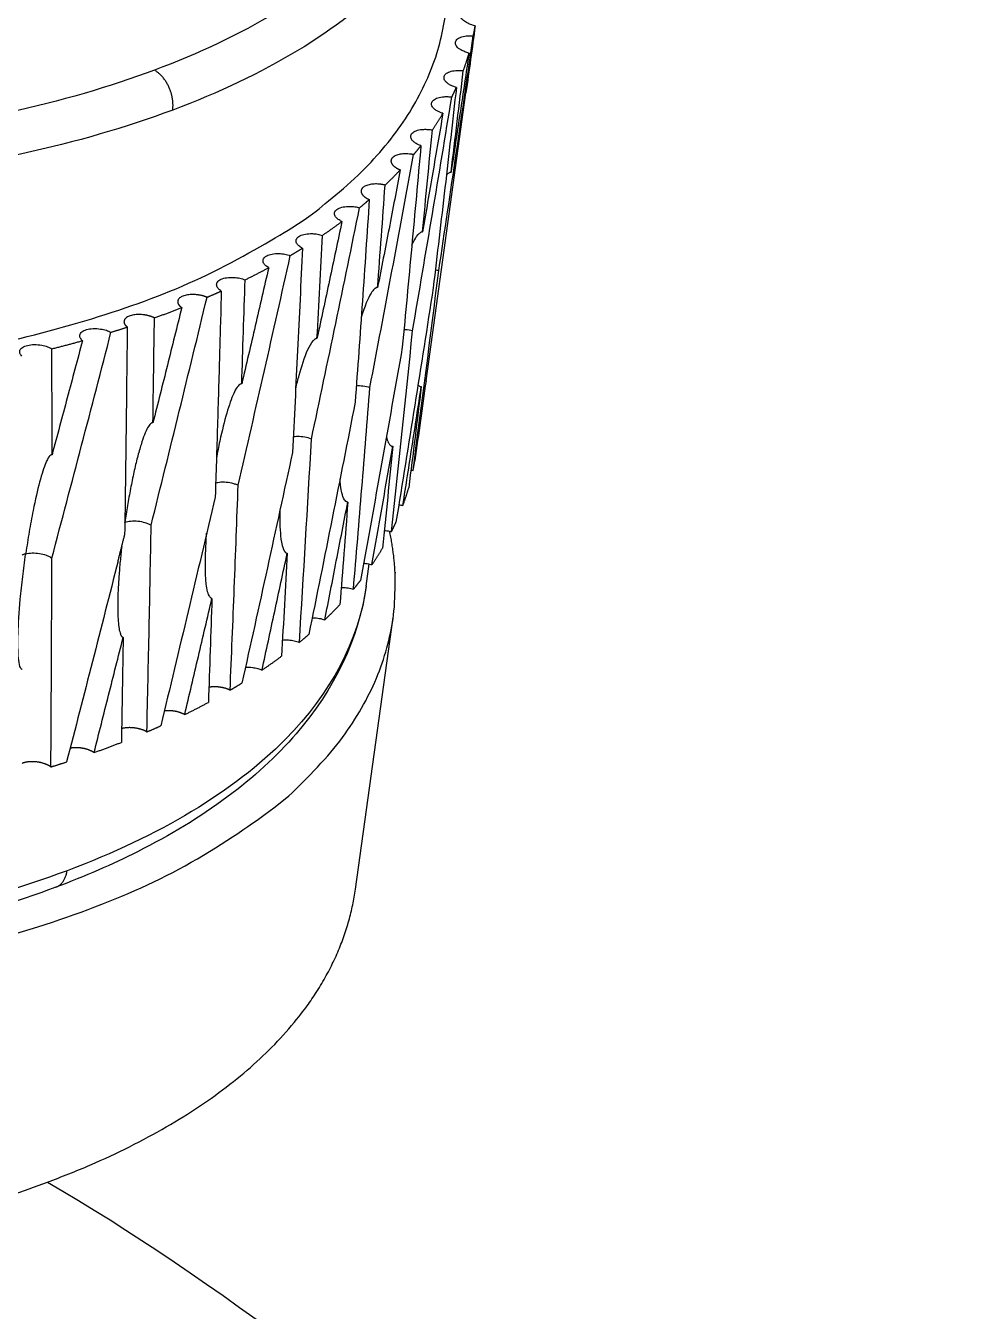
# Model space of a CAD drawing. Header units: millimetres. Extents: x 577 to 7172, y 252 to 2707.
# Drawn here: x 6779.79 to 6794.95, y 2382.37 to 2403.08 of the extents above; entities that cross this region are included whole.
import ezdxf

# ---------------------------------------------------------------- set-up
doc = ezdxf.new("R2010")
doc.units = ezdxf.units.MM
doc.header["$MEASUREMENT"] = 0
doc.layers.add('외형선(ISO)', color=7, linetype='Continuous', lineweight=30)
doc.layers.add('좁은 외형선(ISO)', color=7, linetype='Continuous', lineweight=25)

msp = doc.modelspace()

# ---------------------------------------------------------------- linework, layer by layer
at = {"layer": '외형선(ISO)'}
for p, q in [((6784.074, 2402.621), (6784.074, 2402.622)), ((6786.235, 2397.359), (6786.879, 2401.995)), ((6785.271, 2394.05), (6785.32, 2394.407)), ((6785.098, 2389.167), (6785.705, 2393.544))]:
    msp.add_line(p, q, dxfattribs=at)
for centre, radius, start, end in [((6769.162, 2401.64), 14, 2.0409, 2.0411), ((6794.587, 2393.158), 13.341, 171.7265, 171.7616)]:
    msp.add_arc(centre, radius, start, end, dxfattribs=at)
for points, knots in [([(6782.669, 2415.308), (6789.413, 2413.862), (6796, 2411.975), (6808.987, 2407.202), (6815.392, 2404.146), (6826.202, 2397.46), (6830.74, 2393.747), (6837.404, 2386.087), (6839.607, 2382.039), (6840.932, 2375.963), (6841.024, 2373.856), (6840.739, 2371.808)], [7.523, 7.523, 7.523, 7.523, 9.605668, 9.605668, 11.992368, 11.992368, 14.384973, 14.384973, 16.787468, 16.787468, 18.064676, 18.064676, 18.064676, 18.064676]), ([(6787.028, 2403.077), (6786.992, 2403.085), (6786.958, 2403.095), (6786.899, 2403.12), (6786.874, 2403.134), (6786.83, 2403.166), (6786.813, 2403.185), (6786.792, 2403.224), (6786.788, 2403.243), (6786.798, 2403.278), (6786.808, 2403.293), (6786.838, 2403.319), (6786.856, 2403.329), (6786.879, 2403.338)], [-0.06569276, -0.06569276, -0.06569276, -0.06569276, -0.05460502, -0.05460502, -0.04434712, -0.04434712, -0.03266544, -0.03266544, -0.02028436, -0.02028436, -0.00972039, -0.00972039, -0.000001, -0.000001, -0.000001, -0.000001]), ([(6786.441, 2399.132), (6786.536, 2399.763), (6786.63, 2400.393), (6786.815, 2401.654), (6786.907, 2402.284), (6786.997, 2402.914)], [0.0000009, 0.0000009, 0.0000009, 0.0000009, 0.2024334, 0.2024334, 0.4049747, 0.4049747, 0.4049747, 0.4049747]), ([(6786.798, 2402.687), (6786.784, 2402.695), (6786.772, 2402.704), (6786.749, 2402.722), (6786.739, 2402.732), (6786.716, 2402.761), (6786.708, 2402.78), (6786.708, 2402.819), (6786.716, 2402.837), (6786.746, 2402.869), (6786.767, 2402.882), (6786.819, 2402.902), (6786.849, 2402.909), (6786.9, 2402.915), (6786.919, 2402.917), (6786.957, 2402.917), (6786.977, 2402.916), (6786.997, 2402.914)], [-0.07133172, -0.07133172, -0.07133172, -0.07133172, -0.06544954, -0.06544954, -0.05917248, -0.05917248, -0.0471467, -0.0471467, -0.03471867, -0.03471867, -0.023167, -0.023167, -0.01199092, -0.01199092, -0.0060513, -0.0060513, -0.000001, -0.000001, -0.000001, -0.000001]), ([(6786.929, 2402.638), (6786.881, 2402.318), (6786.833, 2401.999), (6786.736, 2401.36), (6786.687, 2401.041), (6786.639, 2400.721)], [0.000001, 0.000001, 0.000001, 0.000001, 0.1025076, 0.1025076, 0.2050094, 0.2050094, 0.2050094, 0.2050094]), ([(6786.929, 2402.638), (6786.904, 2402.643), (6786.881, 2402.651), (6786.837, 2402.667), (6786.816, 2402.677), (6786.798, 2402.687)], [-0.015345, -0.015345, -0.015345, -0.015345, -0.00768604, -0.00768604, -0.000001, -0.000001, -0.000001, -0.000001]), ([(6786.615, 2402.128), (6786.6, 2402.137), (6786.587, 2402.146), (6786.562, 2402.166), (6786.552, 2402.177), (6786.53, 2402.208), (6786.524, 2402.227), (6786.526, 2402.266), (6786.535, 2402.284), (6786.568, 2402.315), (6786.59, 2402.327), (6786.645, 2402.347), (6786.678, 2402.353), (6786.733, 2402.358), (6786.753, 2402.358), (6786.794, 2402.357), (6786.814, 2402.356), (6786.835, 2402.353)], [-0.0735638, -0.0735638, -0.0735638, -0.0735638, -0.06713594, -0.06713594, -0.06024531, -0.06024531, -0.04813713, -0.04813713, -0.03572403, -0.03572403, -0.02425151, -0.02425151, -0.01250737, -0.01250737, -0.00629602, -0.00629602, -0.000001, -0.000001, -0.000001, -0.000001]), ([(6786.639, 2400.721), (6786.672, 2400.993), (6786.705, 2401.265), (6786.77, 2401.809), (6786.803, 2402.081), (6786.835, 2402.353)], [0.0000014, 0.0000014, 0.0000014, 0.0000014, 0.1025221, 0.1025221, 0.2050476, 0.2050476, 0.2050476, 0.2050476]), ([(6786.724, 2402.084), (6786.704, 2402.09), (6786.685, 2402.096), (6786.648, 2402.111), (6786.631, 2402.119), (6786.615, 2402.128)], [-0.01311233, -0.01311233, -0.01311233, -0.01311233, -0.00657181, -0.00657181, -0.00000616, -0.00000616, -0.00000616, -0.00000616]), ([(6786.019, 2398.161), (6786.126, 2398.789), (6786.232, 2399.417), (6786.443, 2400.673), (6786.547, 2401.301), (6786.65, 2401.929)], [0.000001, 0.000001, 0.000001, 0.000001, 0.2024334, 0.2024334, 0.4049748, 0.4049748, 0.4049748, 0.4049748]), ([(6786.412, 2401.707), (6786.396, 2401.716), (6786.382, 2401.726), (6786.357, 2401.747), (6786.346, 2401.759), (6786.326, 2401.79), (6786.321, 2401.81), (6786.326, 2401.848), (6786.337, 2401.866), (6786.372, 2401.895), (6786.396, 2401.908), (6786.454, 2401.926), (6786.488, 2401.932), (6786.546, 2401.936), (6786.566, 2401.936), (6786.608, 2401.934), (6786.629, 2401.932), (6786.65, 2401.929)], [-0.07509367, -0.07509367, -0.07509367, -0.07509367, -0.06825616, -0.06825616, -0.06091119, -0.06091119, -0.04882612, -0.04882612, -0.03640486, -0.03640486, -0.0248494, -0.0248494, -0.01276316, -0.01276316, -0.00640653, -0.00640653, -0.000001, -0.000001, -0.000001, -0.000001]), ([(6786.724, 2402.084), (6786.664, 2401.545), (6786.602, 2401.007), (6786.478, 2399.931), (6786.415, 2399.393), (6786.351, 2398.856)], [0.000001, 0.000001, 0.000001, 0.000001, 0.2022292, 0.2022292, 0.4043454, 0.4043454, 0.4043454, 0.4043454]), ([(6786.507, 2401.667), (6786.49, 2401.672), (6786.473, 2401.678), (6786.441, 2401.691), (6786.426, 2401.699), (6786.412, 2401.707)], [-0.01158387, -0.01158387, -0.01158387, -0.01158387, -0.00579223, -0.00579223, -0.000001, -0.000001, -0.000001, -0.000001]), ([(6786.507, 2401.667), (6786.453, 2401.348), (6786.398, 2401.03), (6786.289, 2400.394), (6786.234, 2400.076), (6786.179, 2399.758)], [0.000001, 0.000001, 0.000001, 0.000001, 0.1025087, 0.1025087, 0.2050094, 0.2050094, 0.2050094, 0.2050094]), ([(6786.078, 2401.18), (6786.061, 2401.19), (6786.045, 2401.2), (6786.019, 2401.224), (6786.008, 2401.236), (6785.989, 2401.269), (6785.986, 2401.288), (6785.994, 2401.326), (6786.006, 2401.344), (6786.044, 2401.373), (6786.068, 2401.384), (6786.128, 2401.402), (6786.163, 2401.407), (6786.223, 2401.409), (6786.245, 2401.409), (6786.291, 2401.406), (6786.314, 2401.403), (6786.337, 2401.398)], [-0.07734373, -0.07734373, -0.07734373, -0.07734373, -0.06996667, -0.06996667, -0.06201089, -0.06201089, -0.0498324, -0.0498324, -0.03741492, -0.03741492, -0.02586159, -0.02586159, -0.01389093, -0.01389093, -0.00695591, -0.00695591, -0.000001, -0.000001, -0.000001, -0.000001]), ([(6786.179, 2399.758), (6786.206, 2400.032), (6786.232, 2400.305), (6786.285, 2400.852), (6786.311, 2401.125), (6786.337, 2401.398)], [0.0000044, 0.0000044, 0.0000044, 0.0000044, 0.102524, 0.102524, 0.2050506, 0.2050506, 0.2050506, 0.2050506]), ([(6786.153, 2401.146), (6786.104, 2400.604), (6786.055, 2400.063), (6785.955, 2398.981), (6785.905, 2398.441), (6785.853, 2397.901)], [0.000001, 0.000001, 0.000001, 0.000001, 0.2022328, 0.2022328, 0.4043458, 0.4043458, 0.4043458, 0.4043458]), ([(6786.153, 2401.146), (6786.139, 2401.151), (6786.126, 2401.156), (6786.101, 2401.167), (6786.089, 2401.173), (6786.078, 2401.18)], [-0.00933649, -0.00933649, -0.00933649, -0.00933649, -0.004671208, -0.004671208, -0.00000612, -0.00000612, -0.00000612, -0.00000612]), ([(6785.332, 2397.252), (6785.451, 2397.877), (6785.57, 2398.502), (6785.804, 2399.751), (6785.921, 2400.377), (6786.036, 2401.001)], [0, 0, 0, 0, 0.20245, 0.20245, 0.4049553, 0.4049553, 0.4049553, 0.4049553]), ([(6785.821, 2400.757), (6785.761, 2400.441), (6785.7, 2400.124), (6785.578, 2399.492), (6785.517, 2399.175), (6785.455, 2398.859)], [0.000001, 0.000001, 0.000001, 0.000001, 0.1024871, 0.1024871, 0.2049976, 0.2049976, 0.2049976, 0.2049976]), ([(6786.563, 2400.67), (6786.566, 2400.674), (6786.57, 2400.678), (6786.583, 2400.692), (6786.594, 2400.702), (6786.611, 2400.713), (6786.617, 2400.716), (6786.628, 2400.719), (6786.633, 2400.721), (6786.639, 2400.721)], [-0.009970416, -0.009970416, -0.009970416, -0.009970416, -0.008339756, -0.008339756, -0.003650707, -0.003650707, -0.001709172, -0.001709172, -0.000000877, -0.000000877, -0.000000877, -0.000000877]), ([(6785.455, 2398.859), (6785.476, 2399.134), (6785.496, 2399.409), (6785.537, 2399.959), (6785.557, 2400.234), (6785.576, 2400.509)], [0, 0, 0, 0, 0.1025304, 0.1025304, 0.2050363, 0.2050363, 0.2050363, 0.2050363]), ([(6785.322, 2400.278), (6785.285, 2399.733), (6785.248, 2399.187), (6785.172, 2398.099), (6785.133, 2397.555), (6785.094, 2397.011)], [0.000001, 0.000001, 0.000001, 0.000001, 0.2022598, 0.2022598, 0.4043672, 0.4043672, 0.4043672, 0.4043672]), ([(6784.39, 2396.419), (6784.521, 2397.04), (6784.651, 2397.661), (6784.91, 2398.903), (6785.038, 2399.524), (6785.165, 2400.145)], [0.000001, 0.000001, 0.000001, 0.000001, 0.2024334, 0.2024334, 0.4049747, 0.4049747, 0.4049747, 0.4049747]), ([(6784.85, 2399.94), (6784.829, 2399.952), (6784.811, 2399.965), (6784.783, 2399.993), (6784.772, 2400.008), (6784.759, 2400.043), (6784.76, 2400.062), (6784.777, 2400.098), (6784.793, 2400.115), (6784.839, 2400.141), (6784.868, 2400.151), (6784.934, 2400.165), (6784.972, 2400.168), (6785.037, 2400.167), (6785.063, 2400.165), (6785.115, 2400.157), (6785.141, 2400.152), (6785.165, 2400.145)], [-0.08255831, -0.08255831, -0.08255831, -0.08255831, -0.0738265, -0.0738265, -0.06436076, -0.06436076, -0.05216484, -0.05216484, -0.03977512, -0.03977512, -0.02784621, -0.02784621, -0.01568932, -0.01568932, -0.00777908, -0.00777908, -0.000001, -0.000001, -0.000001, -0.000001]), ([(6784.881, 2399.924), (6784.814, 2399.609), (6784.747, 2399.295), (6784.614, 2398.666), (6784.547, 2398.352), (6784.479, 2398.038)], [0.000001, 0.000001, 0.000001, 0.000001, 0.1025075, 0.1025075, 0.2050096, 0.2050096, 0.2050096, 0.2050096]), ([(6784.231, 2399.5), (6784.209, 2399.513), (6784.191, 2399.527), (6784.161, 2399.557), (6784.151, 2399.573), (6784.14, 2399.609), (6784.142, 2399.628), (6784.162, 2399.664), (6784.18, 2399.68), (6784.228, 2399.706), (6784.258, 2399.715), (6784.327, 2399.727), (6784.365, 2399.73), (6784.432, 2399.727), (6784.46, 2399.724), (6784.514, 2399.715), (6784.541, 2399.708), (6784.566, 2399.7)], [-0.08485257, -0.08485257, -0.08485257, -0.08485257, -0.07559207, -0.07559207, -0.06552918, -0.06552918, -0.05322095, -0.05322095, -0.0408143, -0.0408143, -0.02871799, -0.02871799, -0.01666097, -0.01666097, -0.00822598, -0.00822598, -0.000001, -0.000001, -0.000001, -0.000001]), ([(6784.479, 2398.038), (6784.494, 2398.315), (6784.509, 2398.592), (6784.538, 2399.146), (6784.552, 2399.423), (6784.566, 2399.7)], [0.000001, 0.000001, 0.000001, 0.000001, 0.102522, 0.102522, 0.2050474, 0.2050474, 0.2050474, 0.2050474]), ([(6786.027, 2399.584), (6786.048, 2399.626), (6786.076, 2399.677), (6786.117, 2399.725), (6786.13, 2399.737), (6786.149, 2399.749), (6786.155, 2399.753), (6786.167, 2399.757), (6786.173, 2399.758), (6786.179, 2399.758)], [0.000001, 0.000001, 0.000001, 0.000001, 0.01634069, 0.01634069, 0.02185186, 0.02185186, 0.02405611, 0.02405611, 0.02594232, 0.02594232, 0.02594232, 0.02594232]), ([(6783.698, 2399.182), (6783.677, 2399.194), (6783.659, 2399.207), (6783.63, 2399.236), (6783.62, 2399.251), (6783.608, 2399.287), (6783.609, 2399.306), (6783.627, 2399.341), (6783.645, 2399.357), (6783.692, 2399.383), (6783.721, 2399.393), (6783.789, 2399.406), (6783.827, 2399.409), (6783.898, 2399.407), (6783.93, 2399.404), (6783.992, 2399.393), (6784.022, 2399.385), (6784.049, 2399.375)], [-0.08627081, -0.08627081, -0.08627081, -0.08627081, -0.07734767, -0.07734767, -0.06767522, -0.06767522, -0.05553105, -0.05553105, -0.04318111, -0.04318111, -0.03118935, -0.03118935, -0.01895729, -0.01895729, -0.00932906, -0.00932906, -0.000001, -0.000001, -0.000001, -0.000001]), ([(6784.245, 2399.493), (6784.219, 2398.944), (6784.193, 2398.395), (6784.139, 2397.298), (6784.112, 2396.75), (6784.084, 2396.202)], [0.000001, 0.000001, 0.000001, 0.000001, 0.2022283, 0.2022283, 0.4043453, 0.4043453, 0.4043453, 0.4043453]), ([(6783.21, 2395.676), (6783.352, 2396.292), (6783.493, 2396.909), (6783.773, 2398.142), (6783.912, 2398.759), (6784.049, 2399.375)], [0, 0, 0, 0, 0.20245, 0.20245, 0.4049553, 0.4049553, 0.4049553, 0.4049553]), ([(6782.938, 2398.804), (6782.918, 2398.817), (6782.902, 2398.831), (6782.876, 2398.86), (6782.868, 2398.876), (6782.86, 2398.911), (6782.864, 2398.93), (6782.888, 2398.965), (6782.907, 2398.98), (6782.959, 2399.005), (6782.992, 2399.014), (6783.063, 2399.024), (6783.102, 2399.025), (6783.174, 2399.021), (6783.206, 2399.016), (6783.266, 2399.003), (6783.294, 2398.994), (6783.321, 2398.984)], [-0.08671861, -0.08671861, -0.08671861, -0.08671861, -0.07770477, -0.07770477, -0.06802197, -0.06802197, -0.05569855, -0.05569855, -0.04330836, -0.04330836, -0.03092168, -0.03092168, -0.0188076, -0.0188076, -0.00920279, -0.00920279, -0.000001, -0.000001, -0.000001, -0.000001]), ([(6783.701, 2399.18), (6783.629, 2398.868), (6783.557, 2398.555), (6783.412, 2397.931), (6783.34, 2397.619), (6783.267, 2397.308)], [0.000001, 0.000001, 0.000001, 0.000001, 0.1024871, 0.1024871, 0.2049823, 0.2049823, 0.2049823, 0.2049823]), ([(6783.267, 2397.308), (6783.276, 2397.587), (6783.285, 2397.866), (6783.303, 2398.425), (6783.312, 2398.705), (6783.321, 2398.984)], [0, 0, 0, 0, 0.102515, 0.102515, 0.205021, 0.205021, 0.205021, 0.205021]), ([(6783.701, 2399.18), (6783.701, 2399.18), (6783.7, 2399.18), (6783.699, 2399.181), (6783.698, 2399.181), (6783.698, 2399.182)], [-0.0004523433, -0.0004523433, -0.0004523433, -0.0004523433, -0.0002266716, -0.0002266716, -0.000001, -0.000001, -0.000001, -0.000001]), ([(6782.938, 2398.804), (6782.933, 2398.633), (6782.929, 2398.462), (6782.919, 2398.12), (6782.914, 2397.95), (6782.909, 2397.779)], [0.000001, 0.000001, 0.000001, 0.000001, 0.0624531, 0.0624531, 0.1249042, 0.1249042, 0.1249042, 0.1249042]), ([(6785.455, 2398.859), (6785.451, 2398.859), (6785.447, 2398.859), (6785.439, 2398.857), (6785.435, 2398.855), (6785.422, 2398.85), (6785.414, 2398.843), (6785.386, 2398.819), (6785.367, 2398.794), (6785.352, 2398.771)], [-0.01599338, -0.01599338, -0.01599338, -0.01599338, -0.01469025, -0.01469025, -0.01320898, -0.01320898, -0.00967556, -0.00967556, -0.000001, -0.000001, -0.000001, -0.000001]), ([(6786.351, 2398.856), (6786.253, 2398.226), (6786.154, 2397.596), (6785.954, 2396.337), (6785.853, 2395.708), (6785.751, 2395.079)], [0, 0, 0, 0, 0.2023548, 0.2023548, 0.4046813, 0.4046813, 0.4046813, 0.4046813]), ([(6780.275, 2389.201), (6778.975, 2388.714), (6777.447, 2388.353), (6774.186, 2387.932), (6772.413, 2387.865), (6768.849, 2388.018), (6767.013, 2388.24), (6763.505, 2388.938), (6761.79, 2389.421), (6758.675, 2390.589), (6757.235, 2391.288), (6754.804, 2392.827), (6753.782, 2393.685), (6752.283, 2395.48), (6751.792, 2396.443), (6751.543, 2397.842), (6751.533, 2398.287), (6751.593, 2398.721)], [0, 0, 0, 0, 0.551864, 0.551864, 1.097381, 1.097381, 1.638641, 1.638641, 2.176484, 2.176484, 2.716093, 2.716093, 3.260291, 3.260291, 3.810205, 3.810205, 4.064472, 4.064472, 4.064472, 4.064472]), ([(6781.808, 2395.033), (6781.96, 2395.644), (6782.111, 2396.256), (6782.411, 2397.479), (6782.56, 2398.091), (6782.708, 2398.703)], [0.0000008, 0.0000008, 0.0000008, 0.0000008, 0.2024329, 0.2024329, 0.4049746, 0.4049746, 0.4049746, 0.4049746]), ([(6782.301, 2398.537), (6782.224, 2398.227), (6782.146, 2397.917), (6781.992, 2397.298), (6781.914, 2396.989), (6781.837, 2396.679)], [0.000001, 0.000001, 0.000001, 0.000001, 0.1025074, 0.1025074, 0.2050094, 0.2050094, 0.2050094, 0.2050094]), ([(6781.837, 2396.679), (6781.841, 2396.961), (6781.845, 2397.243), (6781.853, 2397.808), (6781.857, 2398.09), (6781.861, 2398.372)], [0.000001, 0.000001, 0.000001, 0.000001, 0.1025219, 0.1025219, 0.2050472, 0.2050472, 0.2050472, 0.2050472]), ([(6780.702, 2398.004), (6780.686, 2398.018), (6780.674, 2398.033), (6780.659, 2398.063), (6780.656, 2398.079), (6780.662, 2398.112), (6780.673, 2398.13), (6780.709, 2398.16), (6780.735, 2398.173), (6780.798, 2398.191), (6780.834, 2398.197), (6780.912, 2398.2), (6780.953, 2398.198), (6781.026, 2398.187), (6781.057, 2398.18), (6781.114, 2398.162), (6781.139, 2398.151), (6781.161, 2398.14)], [-0.08672628, -0.08672628, -0.08672628, -0.08672628, -0.07752368, -0.07752368, -0.06791802, -0.06791802, -0.05580287, -0.05580287, -0.04341509, -0.04341509, -0.0310238, -0.0310238, -0.01869929, -0.01869929, -0.00901563, -0.00901563, -0.000001, -0.000001, -0.000001, -0.000001]), ([(6781.423, 2398.223), (6781.417, 2397.664), (6781.41, 2397.105), (6781.396, 2395.988), (6781.389, 2395.43), (6781.381, 2394.873)], [0.000001, 0.000001, 0.000001, 0.000001, 0.2022288, 0.2022288, 0.4043452, 0.4043452, 0.4043452, 0.4043452]), ([(6786.019, 2398.161), (6785.982, 2398.171), (6785.943, 2398.177), (6785.896, 2398.179), (6785.888, 2398.179), (6785.88, 2398.18)], [-0.0472726, -0.0472726, -0.0472726, -0.0472726, -0.03553349, -0.03553349, -0.03304586, -0.03304586, -0.03304586, -0.03304586]), ([(6780.209, 2394.501), (6780.369, 2395.107), (6780.529, 2395.713), (6780.847, 2396.926), (6781.005, 2397.533), (6781.161, 2398.14)], [0, 0, 0, 0, 0.2024482, 0.2024482, 0.4049553, 0.4049553, 0.4049553, 0.4049553]), ([(6780.702, 2398.004), (6780.62, 2397.698), (6780.539, 2397.391), (6780.375, 2396.777), (6780.293, 2396.471), (6780.211, 2396.164)], [0.000001, 0.000001, 0.000001, 0.000001, 0.1024871, 0.1024871, 0.2049823, 0.2049823, 0.2049823, 0.2049823]), ([(6784.136, 2397.229), (6784.154, 2397.305), (6784.172, 2397.379), (6784.229, 2397.583), (6784.278, 2397.74), (6784.356, 2397.911), (6784.387, 2397.971), (6784.422, 2398.007)], [0.09085666, 0.09085666, 0.09085666, 0.09085666, 0.11731413, 0.11731413, 0.16679939, 0.16679939, 0.18770517, 0.18770517, 0.18770517, 0.18770517]), ([(6779.723, 2397.757), (6779.709, 2397.772), (6779.699, 2397.787), (6779.689, 2397.818), (6779.689, 2397.833), (6779.701, 2397.866), (6779.715, 2397.883), (6779.758, 2397.91), (6779.785, 2397.921), (6779.85, 2397.937), (6779.887, 2397.941), (6779.966, 2397.942), (6780.007, 2397.938), (6780.078, 2397.925), (6780.109, 2397.917), (6780.164, 2397.897), (6780.188, 2397.886), (6780.209, 2397.873)], [-0.08671668, -0.08671668, -0.08671668, -0.08671668, -0.07725883, -0.07725883, -0.06749905, -0.06749905, -0.05526344, -0.05526344, -0.04330913, -0.04330913, -0.0309627, -0.0309627, -0.01883371, -0.01883371, -0.00902611, -0.00902611, -0.000001, -0.000001, -0.000001, -0.000001]), ([(6780.211, 2396.164), (6780.211, 2396.449), (6780.211, 2396.734), (6780.211, 2397.303), (6780.21, 2397.588), (6780.209, 2397.873)], [0, 0, 0, 0, 0.102515, 0.102515, 0.205021, 0.205021, 0.205021, 0.205021]), ([(6782.909, 2397.779), (6782.898, 2397.396), (6782.887, 2397.014), (6782.864, 2396.249), (6782.852, 2395.867), (6782.84, 2395.486)], [0.000001, 0.000001, 0.000001, 0.000001, 0.1398892, 0.1398892, 0.279727, 0.279727, 0.279727, 0.279727]), ([(6785.853, 2397.901), (6785.743, 2397.274), (6785.631, 2396.647), (6785.407, 2395.394), (6785.293, 2394.767), (6785.179, 2394.141)], [0, 0, 0, 0, 0.2023573, 0.2023573, 0.4046805, 0.4046805, 0.4046805, 0.4046805]), ([(6783.247, 2397.305), (6783.238, 2397.301), (6783.229, 2397.294), (6783.211, 2397.278), (6783.202, 2397.267), (6783.173, 2397.226), (6783.153, 2397.187), (6783.064, 2396.994), (6782.986, 2396.723), (6782.894, 2396.295), (6782.876, 2396.203), (6782.86, 2396.112)], [-0.2436131, -0.2436131, -0.2436131, -0.2436131, -0.2359231, -0.2359231, -0.225771, -0.225771, -0.1992866, -0.1992866, -0.0787547, -0.0787547, -0.0469381, -0.0469381, -0.0469381, -0.0469381]), ([(6783.267, 2397.307), (6783.264, 2397.308), (6783.26, 2397.308), (6783.254, 2397.307), (6783.251, 2397.306), (6783.247, 2397.305)], [-0.002621758, -0.002621758, -0.002621758, -0.002621758, -0.001375922, -0.001375922, -0.000001, -0.000001, -0.000001, -0.000001]), ([(6785.066, 2394), (6785.112, 2394.542), (6785.157, 2395.084), (6785.246, 2396.168), (6785.289, 2396.71), (6785.332, 2397.252)], [0.000001, 0.000001, 0.000001, 0.000001, 0.202444, 0.202444, 0.4048566, 0.4048566, 0.4048566, 0.4048566]), ([(6785.113, 2397.279), (6785.147, 2397.281), (6785.183, 2397.28), (6785.257, 2397.272), (6785.296, 2397.264), (6785.332, 2397.252)], [-0.0226715, -0.0226715, -0.0226715, -0.0226715, -0.01175904, -0.01175904, -0.00002575, -0.00002575, -0.00002575, -0.00002575]), ([(6785.863, 2395.351), (6785.913, 2395.67), (6785.962, 2395.989), (6786.061, 2396.627), (6786.11, 2396.946), (6786.159, 2397.266)], [0.000001, 0.000001, 0.000001, 0.000001, 0.1025328, 0.1025328, 0.2050688, 0.2050688, 0.2050688, 0.2050688]), ([(6786.159, 2397.266), (6786.126, 2396.994), (6786.092, 2396.722), (6786.025, 2396.178), (6785.991, 2395.906), (6785.956, 2395.634)], [0.0000014, 0.0000014, 0.0000014, 0.0000014, 0.1025276, 0.1025276, 0.2050497, 0.2050497, 0.2050497, 0.2050497]), ([(6786.105, 2397.291), (6786.11, 2397.286), (6786.116, 2397.28), (6786.128, 2397.272), (6786.134, 2397.269), (6786.143, 2397.266), (6786.146, 2397.266), (6786.152, 2397.265), (6786.156, 2397.265), (6786.159, 2397.266)], [0.037010985, 0.037010985, 0.037010985, 0.037010985, 0.039890453, 0.039890453, 0.0422738, 0.0422738, 0.043415084, 0.043415084, 0.044581876, 0.044581876, 0.044581876, 0.044581876]), ([(6785.094, 2397.011), (6784.971, 2396.388), (6784.848, 2395.764), (6784.599, 2394.518), (6784.474, 2393.895), (6784.348, 2393.273)], [0, 0, 0, 0, 0.2023441, 0.2023441, 0.4046361, 0.4046361, 0.4046361, 0.4046361]), ([(6784.39, 2396.419), (6784.357, 2396.432), (6784.319, 2396.443), (6784.242, 2396.456), (6784.202, 2396.46), (6784.141, 2396.459), (6784.118, 2396.457), (6784.097, 2396.453)], [0.000001, 0.000001, 0.000001, 0.000001, 0.01172318, 0.01172318, 0.02367561, 0.02367561, 0.03104606, 0.03104606, 0.03104606, 0.03104606]), ([(6785.365, 2394.396), (6785.421, 2394.713), (6785.477, 2395.031), (6785.588, 2395.667), (6785.644, 2395.985), (6785.699, 2396.303)], [0.000001, 0.000001, 0.000001, 0.000001, 0.1025339, 0.1025339, 0.2050688, 0.2050688, 0.2050688, 0.2050688]), ([(6785.699, 2396.303), (6785.672, 2396.029), (6785.645, 2395.756), (6785.59, 2395.21), (6785.563, 2394.937), (6785.535, 2394.663)], [0.0000044, 0.0000044, 0.0000044, 0.0000044, 0.1025295, 0.1025295, 0.2050527, 0.2050527, 0.2050527, 0.2050527]), ([(6785.597, 2396.454), (6785.605, 2396.421), (6785.615, 2396.388), (6785.635, 2396.347), (6785.645, 2396.332), (6785.662, 2396.315), (6785.668, 2396.311), (6785.679, 2396.306), (6785.683, 2396.304), (6785.691, 2396.303), (6785.695, 2396.302), (6785.699, 2396.303)], [-0.01808315, -0.01808315, -0.01808315, -0.01808315, -0.00969609, -0.00969609, -0.00488553, -0.00488553, -0.00249785, -0.00249785, -0.00125269, -0.00125269, -0.0000025, -0.0000025, -0.0000025, -0.0000025]), ([(6780.211, 2396.164), (6780.208, 2396.165), (6780.204, 2396.165), (6780.197, 2396.164), (6780.194, 2396.162), (6780.182, 2396.155), (6780.174, 2396.147), (6780.146, 2396.113), (6780.127, 2396.072), (6780.048, 2395.887), (6779.976, 2395.615), (6779.884, 2395.155), (6779.863, 2395.041), (6779.824, 2394.813), (6779.806, 2394.697), (6779.789, 2394.578), (6779.788, 2394.574), (6779.788, 2394.571)], [-0.2493805, -0.2493805, -0.2493805, -0.2493805, -0.246118, -0.246118, -0.2423949, -0.2423949, -0.2330227, -0.2330227, -0.204166, -0.204166, -0.079735, -0.079735, -0.0398435, -0.0398435, 0, 0, 0.0012299, 0.0012299, 0.0012299, 0.0012299]), ([(6784.084, 2396.202), (6783.95, 2395.583), (6783.815, 2394.963), (6783.544, 2393.725), (6783.407, 2393.107), (6783.27, 2392.488)], [0.000001, 0.000001, 0.000001, 0.000001, 0.2023552, 0.2023552, 0.4046826, 0.4046826, 0.4046826, 0.4046826]), ([(6782.847, 2395.715), (6782.858, 2395.718), (6782.869, 2395.72), (6782.914, 2395.728), (6782.95, 2395.73), (6783.027, 2395.726), (6783.066, 2395.721), (6783.124, 2395.707), (6783.143, 2395.702), (6783.178, 2395.689), (6783.194, 2395.683), (6783.21, 2395.675)], [-0.03938158, -0.03938158, -0.03938158, -0.03938158, -0.03531265, -0.03531265, -0.02370845, -0.02370845, -0.01189557, -0.01189557, -0.00580466, -0.00580466, -0.00002534, -0.00002534, -0.00002534, -0.00002534]), ([(6783.08, 2392.374), (6783.103, 2392.924), (6783.125, 2393.474), (6783.169, 2394.574), (6783.189, 2395.125), (6783.21, 2395.676)], [0.000001, 0.000001, 0.000001, 0.000001, 0.202444, 0.202444, 0.4048566, 0.4048566, 0.4048566, 0.4048566]), ([(6784.88, 2395.553), (6784.876, 2395.569), (6784.873, 2395.586), (6784.861, 2395.652), (6784.855, 2395.711), (6784.85, 2395.777)], [-0.21753919, -0.21753919, -0.21753919, -0.21753919, -0.20670095, -0.20670095, -0.17358091, -0.17358091, -0.17358091, -0.17358091]), ([(6782.84, 2395.485), (6782.695, 2394.871), (6782.55, 2394.256), (6782.257, 2393.027), (6782.111, 2392.414), (6781.963, 2391.8)], [0, 0, 0, 0, 0.2023635, 0.2023635, 0.4046737, 0.4046737, 0.4046737, 0.4046737]), ([(6784.975, 2395.403), (6784.97, 2395.403), (6784.964, 2395.404), (6784.953, 2395.409), (6784.948, 2395.412), (6784.934, 2395.423), (6784.927, 2395.432), (6784.903, 2395.471), (6784.889, 2395.513), (6784.88, 2395.553)], [-0.02135678, -0.02135678, -0.02135678, -0.02135678, -0.01913282, -0.01913282, -0.01688354, -0.01688354, -0.01285542, -0.01285542, -0.000001, -0.000001, -0.000001, -0.000001]), ([(6783.88, 2395.261), (6783.878, 2395.13), (6783.88, 2394.984), (6783.9, 2394.795), (6783.911, 2394.718), (6783.932, 2394.661)], [-0.05610672, -0.05610672, -0.05610672, -0.05610672, -0.01859927, -0.01859927, -0.000001, -0.000001, -0.000001, -0.000001]), ([(6784.604, 2393.507), (6784.667, 2393.823), (6784.729, 2394.139), (6784.852, 2394.771), (6784.914, 2395.087), (6784.975, 2395.403)], [0.000001, 0.000001, 0.000001, 0.000001, 0.1025131, 0.1025131, 0.205043, 0.205043, 0.205043, 0.205043]), ([(6784.975, 2395.403), (6784.955, 2395.128), (6784.934, 2394.853), (6784.892, 2394.303), (6784.87, 2394.029), (6784.849, 2393.754)], [0, 0, 0, 0, 0.102521, 0.102521, 0.2050243, 0.2050243, 0.2050243, 0.2050243]), ([(6781.385, 2395.077), (6781.386, 2395.078), (6781.386, 2395.078), (6781.414, 2395.088), (6781.446, 2395.095), (6781.517, 2395.102), (6781.555, 2395.101), (6781.633, 2395.094), (6781.671, 2395.086), (6781.727, 2395.07), (6781.745, 2395.063), (6781.779, 2395.048), (6781.794, 2395.041), (6781.808, 2395.033)], [-0.04747689, -0.04747689, -0.04747689, -0.04747689, -0.04720493, -0.04720493, -0.03558126, -0.03558126, -0.02384241, -0.02384241, -0.01215861, -0.01215861, -0.00589052, -0.00589052, -0.00000101, -0.00000101, -0.00000101, -0.00000101]), ([(6781.739, 2391.702), (6781.752, 2392.256), (6781.764, 2392.811), (6781.787, 2393.921), (6781.798, 2394.477), (6781.808, 2395.033)], [0.000001, 0.000001, 0.000001, 0.000001, 0.2024122, 0.2024122, 0.4048476, 0.4048476, 0.4048476, 0.4048476]), ([(6782.748, 2393.882), (6782.742, 2393.892), (6782.737, 2393.903), (6782.727, 2393.929), (6782.722, 2393.944), (6782.708, 2393.998), (6782.701, 2394.043), (6782.675, 2394.27), (6782.677, 2394.558), (6782.702, 2394.902)], [-0.2470195, -0.2470195, -0.2470195, -0.2470195, -0.2399316, -0.2399316, -0.2306758, -0.2306758, -0.2061767, -0.2061767, -0.0882123, -0.0882123, -0.0882123, -0.0882123]), ([(6785.564, 2394.946), (6785.577, 2394.945), (6785.591, 2394.944), (6785.63, 2394.939), (6785.655, 2394.934), (6785.679, 2394.928)], [0.06944039, 0.06944039, 0.06944039, 0.06944039, 0.07351609, 0.07351609, 0.08125026, 0.08125026, 0.08125026, 0.08125026]), ([(6779.731, 2392.708), (6779.728, 2392.709), (6779.724, 2392.711), (6779.716, 2392.718), (6779.713, 2392.722), (6779.704, 2392.736), (6779.699, 2392.747), (6779.683, 2392.794), (6779.676, 2392.845), (6779.652, 2393.088), (6779.662, 2393.427), (6779.711, 2393.96), (6779.725, 2394.083), (6779.753, 2394.322), (6779.769, 2394.442), (6779.787, 2394.564), (6779.787, 2394.567), (6779.788, 2394.571)], [-0.2701523, -0.2701523, -0.2701523, -0.2701523, -0.2651018, -0.2651018, -0.2598008, -0.2598008, -0.2505391, -0.2505391, -0.2185043, -0.2185043, -0.0811759, -0.0811759, -0.0405628, -0.0405628, 0, 0, 0.0012287, 0.0012287, 0.0012287, 0.0012287]), ([(6779.788, 2394.571), (6779.787, 2394.571), (6779.786, 2394.57), (6779.77, 2394.566), (6779.756, 2394.561), (6779.739, 2394.553), (6779.735, 2394.551), (6779.73, 2394.549)], [-0.047470689, -0.047470689, -0.047470689, -0.047470689, -0.047197975, -0.047197975, -0.041371968, -0.041371968, -0.03918041, -0.03918041, -0.03918041, -0.03918041]), ([(6779.788, 2394.571), (6779.788, 2394.571), (6779.789, 2394.571), (6779.82, 2394.579), (6779.855, 2394.584), (6779.929, 2394.586), (6779.969, 2394.583), (6780.046, 2394.571), (6780.082, 2394.561), (6780.135, 2394.542), (6780.152, 2394.534), (6780.183, 2394.518), (6780.196, 2394.51), (6780.209, 2394.501)], [-0.04750427, -0.04750427, -0.04750427, -0.04750427, -0.04723075, -0.04723075, -0.0356283, -0.0356283, -0.02374797, -0.02374797, -0.01220687, -0.01220687, -0.0059589, -0.0059589, -0.00002863, -0.00002863, -0.00002863, -0.00002863]), ([(6780.193, 2391.138), (6780.197, 2391.698), (6780.2, 2392.258), (6780.205, 2393.379), (6780.207, 2393.94), (6780.209, 2394.501)], [0.000001, 0.000001, 0.000001, 0.000001, 0.202444, 0.202444, 0.4048566, 0.4048566, 0.4048566, 0.4048566]), ([(6781.275, 2394.455), (6781.138, 2393.915), (6781.001, 2393.375), (6780.725, 2392.297), (6780.586, 2391.757), (6780.447, 2391.218)], [0.000001, 0.000001, 0.000001, 0.000001, 0.1792605, 0.1792605, 0.358518, 0.358518, 0.358518, 0.358518]), ([(6783.594, 2392.698), (6783.662, 2393.012), (6783.73, 2393.326), (6783.865, 2393.954), (6783.932, 2394.268), (6784, 2394.582)], [0.000001, 0.000001, 0.000001, 0.000001, 0.1025328, 0.1025328, 0.205069, 0.205069, 0.205069, 0.205069]), ([(6784, 2394.582), (6783.985, 2394.305), (6783.97, 2394.028), (6783.939, 2393.474), (6783.924, 2393.198), (6783.908, 2392.921)], [0.000001, 0.000001, 0.000001, 0.000001, 0.1025275, 0.1025275, 0.2050495, 0.2050495, 0.2050495, 0.2050495]), ([(6785.23, 2394.419), (6785.249, 2394.418), (6785.268, 2394.416), (6785.314, 2394.409), (6785.34, 2394.403), (6785.365, 2394.396)], [0.06946037, 0.06946037, 0.06946037, 0.06946037, 0.07530566, 0.07530566, 0.08336288, 0.08336288, 0.08336288, 0.08336288]), ([(6785.272, 2394.055), (6785.154, 2393.204), (6784.762, 2392.388), (6783.518, 2390.945), (6782.643, 2390.302), (6781.179, 2389.565), (6780.74, 2389.374), (6780.275, 2389.201)], [0, 0, 0, 0, 0.498831, 0.498831, 1.006882, 1.006882, 1.204025, 1.204025, 1.204025, 1.204025]), ([(6784.87, 2394.029), (6784.876, 2394.029), (6784.881, 2394.029), (6784.917, 2394.029), (6784.948, 2394.026), (6785.009, 2394.016), (6785.038, 2394.009), (6785.066, 2394)], [0.06478464, 0.06478464, 0.06478464, 0.06478464, 0.0664802, 0.0664802, 0.07584836, 0.07584836, 0.08500396, 0.08500396, 0.08500396, 0.08500396]), ([(6782.349, 2391.981), (6782.422, 2392.293), (6782.495, 2392.604), (6782.642, 2393.228), (6782.714, 2393.54), (6782.787, 2393.852)], [0.000001, 0.000001, 0.000001, 0.000001, 0.1025206, 0.1025206, 0.2050613, 0.2050613, 0.2050613, 0.2050613]), ([(6782.787, 2393.851), (6782.778, 2393.572), (6782.768, 2393.293), (6782.749, 2392.735), (6782.739, 2392.456), (6782.729, 2392.177)], [0, 0, 0, 0, 0.1025234, 0.1025234, 0.2050338, 0.2050338, 0.2050338, 0.2050338]), ([(6782.787, 2393.852), (6782.784, 2393.852), (6782.78, 2393.853), (6782.773, 2393.856), (6782.77, 2393.858), (6782.763, 2393.863), (6782.76, 2393.866), (6782.754, 2393.873), (6782.751, 2393.877), (6782.748, 2393.882)], [-0.00550124, -0.00550124, -0.00550124, -0.00550124, -0.004182913, -0.004182913, -0.002892763, -0.002892763, -0.001509274, -0.001509274, -0.000001, -0.000001, -0.000001, -0.000001]), ([(6784.402, 2393.542), (6784.407, 2393.542), (6784.413, 2393.542), (6784.451, 2393.54), (6784.484, 2393.537), (6784.547, 2393.525), (6784.577, 2393.517), (6784.604, 2393.507)], [0.06600054, 0.06600054, 0.06600054, 0.06600054, 0.06771853, 0.06771853, 0.07756449, 0.07756449, 0.08708604, 0.08708604, 0.08708604, 0.08708604]), ([(6780.889, 2391.369), (6780.967, 2391.678), (6781.045, 2391.987), (6781.201, 2392.605), (6781.279, 2392.914), (6781.357, 2393.224)], [0.000001, 0.000001, 0.000001, 0.000001, 0.1025326, 0.1025326, 0.2050688, 0.2050688, 0.2050688, 0.2050688]), ([(6781.357, 2393.224), (6781.352, 2392.942), (6781.348, 2392.66), (6781.338, 2392.097), (6781.333, 2391.815), (6781.328, 2391.533)], [0.000001, 0.000001, 0.000001, 0.000001, 0.1025274, 0.1025274, 0.2050493, 0.2050493, 0.2050493, 0.2050493]), ([(6783.923, 2393.182), (6783.954, 2393.185), (6783.987, 2393.186), (6784.052, 2393.181), (6784.083, 2393.176), (6784.142, 2393.163), (6784.17, 2393.154), (6784.195, 2393.144)], [0.06012099, 0.06012099, 0.06012099, 0.06012099, 0.07041951, 0.07041951, 0.07977247, 0.07977247, 0.08873587, 0.08873587, 0.08873587, 0.08873587]), ([(6783.327, 2392.744), (6783.364, 2392.747), (6783.404, 2392.745), (6783.471, 2392.735), (6783.498, 2392.73), (6783.549, 2392.716), (6783.572, 2392.707), (6783.594, 2392.698)], [0.06249773, 0.06249773, 0.06249773, 0.06249773, 0.07449413, 0.07449413, 0.08285427, 0.08285427, 0.09078992, 0.09078992, 0.09078992, 0.09078992])]:
    msp.add_open_spline(points, degree=3, knots=knots, dxfattribs=at)
for points, weights, knots in [([(6759.403, 2414.404), (6756.614, 2413.072), (6756.328, 2411.006), (6755.427, 2404.517), (6769.294, 2402.591), (6783.161, 2400.666), (6784.062, 2407.155), (6784.348, 2409.222), (6782.028, 2411.263)], [0.859654051037, 0.883443540093, 1, 0.707106781187, 1, 0.707106781187, 1, 0.883443540093, 0.859654051037], [5.658089, 5.658089, 5.658089, 6.283185, 6.283185, 7.853982, 7.853982, 9.424778, 9.424778, 10.049874, 10.049874, 10.049874]), ([(6752.87, 2407.917), (6751.776, 2400.037), (6768.615, 2397.7), (6785.453, 2395.362), (6786.547, 2403.241)], [1, 0.707106781187, 1, 0.707106781187, 1], [0, 0, 0, 1.570796, 1.570796, 3.141593, 3.141593, 3.141593]), ([(6786.036, 2401.001), (6786.012, 2401.006), (6785.988, 2401.009), (6785.689, 2401.048), (6785.671, 2400.906), (6785.663, 2400.842), (6785.759, 2400.786)], [0.941344000698, 0.966940502681, 1, 0.707106781187, 1, 0.841731145455, 0.854507768989], [1.393497, 1.393497, 1.393497, 1.570796, 1.570796, 3.141593, 3.141593, 3.990394, 3.990394, 3.990394]), ([(6785.576, 2400.509), (6785.542, 2400.518), (6785.507, 2400.523), (6785.209, 2400.562), (6785.19, 2400.42), (6785.182, 2400.355), (6785.279, 2400.299)], [0.92119287548, 0.953080136866, 1, 0.707106781187, 1, 0.840993632798, 0.85463055801], [1.319163, 1.319163, 1.319163, 1.570796, 1.570796, 3.141593, 3.141593, 3.994349, 3.994349, 3.994349]), ([(6751.449, 2399.638), (6751.13, 2399.017), (6751.038, 2398.356), (6749.912, 2390.245), (6767.246, 2387.839), (6784.579, 2385.432), (6785.705, 2393.544), (6785.8, 2394.227), (6785.649, 2394.935)], [0.941983509372, 0.967352736218, 1, 0.707106781187, 1, 0.707106781187, 1, 0.966269938786, 0.940308695397], [2.966504, 2.966504, 2.966504, 3.141593, 3.141593, 4.712389, 4.712389, 6.283185, 6.283185, 6.464081, 6.464081, 6.464081]), ([(6782.708, 2398.703), (6782.638, 2398.733), (6782.554, 2398.743), (6782.253, 2398.781), (6782.236, 2398.64), (6782.229, 2398.586), (6782.301, 2398.537)], [0.865818020078, 0.895933968736, 1, 0.707106781187, 1, 0.863049898019, 0.854169203098], [1.012687, 1.012687, 1.012687, 1.570796, 1.570796, 3.141593, 3.141593, 3.876061, 3.876061, 3.876061]), ([(6781.861, 2398.372), (6781.786, 2398.408), (6781.689, 2398.42), (6781.389, 2398.458), (6781.371, 2398.317), (6781.365, 2398.269), (6781.423, 2398.223)], [0.859356129003, 0.882704571793, 1, 0.707106781187, 1, 0.876173059598, 0.857047151411], [0.941737, 0.941737, 0.941737, 1.570796, 1.570796, 3.141593, 3.141593, 3.805681, 3.805681, 3.805681]), ([(6781.837, 2396.679), (6781.836, 2396.68), (6781.835, 2396.68), (6781.622, 2396.709), (6781.385, 2395.077)], [0.997785157734, 0.998888359773, 1, 0.718345050013, 0.978385883723], [3.135631, 3.135631, 3.135631, 3.141593, 3.141593, 4.652118, 4.652118, 4.652118]), ([(6783.932, 2394.661), (6783.959, 2394.588), (6783.996, 2394.582), (6783.998, 2394.582), (6784, 2394.582)], [0.911226803468, 0.945455924663, 1, 0.997574065708, 0.995188317783], [5.9906636, 5.9906636, 5.9906636, 6.2831853, 6.2831853, 6.2961957, 6.2961957, 6.2961957]), ([(6750.43, 2393.98), (6749.304, 2385.868), (6766.638, 2383.462), (6774.564, 2382.362), (6780.138, 2384.447)], [1, 0.707106781187, 1, 0.840755135543, 0.854671855083], [0, 0, 0, 1.570796, 1.570796, 2.424832, 2.424832, 2.424832]), ([(6783.08, 2392.374), (6783.005, 2392.411), (6782.909, 2392.423), (6782.817, 2392.435), (6782.737, 2392.42)], [0.859268429295, 0.88248344487, 1, 0.886759267435, 0.861082620948], [0.940551, 0.940551, 0.940551, 1.570796, 1.570796, 2.17811, 2.17811, 2.17811]), ([(6782.349, 2391.981), (6782.269, 2392.025), (6782.161, 2392.038), (6782.088, 2392.048), (6782.02, 2392.04)], [0.855348037942, 0.869765115341, 1, 0.90800247253, 0.873797645723], [0.872342, 0.872342, 0.872342, 1.570796, 1.570796, 2.064182, 2.064182, 2.064182]), ([(6781.739, 2391.702), (6781.657, 2391.751), (6781.539, 2391.765), (6781.423, 2391.78), (6781.332, 2391.754)], [0.853833054174, 0.859953061145, 1, 0.86141799634, 0.853975742629], [0.81972, 0.81972, 0.81972, 1.570796, 1.570796, 2.314016, 2.314016, 2.314016]), ([(6780.889, 2391.369), (6780.805, 2391.425), (6780.675, 2391.442), (6780.583, 2391.453), (6780.504, 2391.439)], [0.85380963367, 0.847427549449, 1, 0.888076952204, 0.861692031093], [0.752545, 0.752545, 0.752545, 1.570796, 1.570796, 2.171043, 2.171043, 2.171043]), ([(6780.193, 2391.138), (6780.109, 2391.2), (6779.968, 2391.217), (6779.826, 2391.235), (6779.73, 2391.195)], [0.855278432534, 0.837659160717, 1, 0.836624428416, 0.855510347887], [0.700157, 0.700157, 0.700157, 1.570796, 1.570796, 2.446985, 2.446985, 2.446985])]:
    msp.add_rational_spline(points, weights, degree=2, knots=knots, dxfattribs=at)
for points in [[(6787.028, 2403.077), (6786.978, 2402.716), (6786.929, 2402.356), (6786.879, 2401.995)], [(6784.283, 2402.749), (6784.283, 2402.749), (6784.283, 2402.749), (6784.283, 2402.748)], [(6786.007, 2399.543), (6786.014, 2399.557), (6786.02, 2399.571), (6786.027, 2399.584)], [(6786.026, 2395.914), (6786.168, 2396.986), (6786.306, 2398.059), (6786.441, 2399.132)], [(6786.441, 2399.132), (6786.423, 2399.136), (6786.403, 2399.138), (6786.384, 2399.14)], [(6785.352, 2398.771), (6785.301, 2398.69), (6785.246, 2398.558), (6785.192, 2398.384)], [(6785.679, 2394.928), (6785.796, 2396.005), (6785.909, 2397.083), (6786.019, 2398.161)], [(6786.235, 2397.359), (6786.176, 2396.93), (6786.116, 2396.501), (6786.055, 2396.072)], [(6784.195, 2393.144), (6784.263, 2394.235), (6784.328, 2395.326), (6784.39, 2396.419)], [(6785.992, 2395.919), (6786.003, 2395.918), (6786.015, 2395.916), (6786.026, 2395.914)], [(6785.797, 2395.362), (6785.819, 2395.359), (6785.841, 2395.355), (6785.863, 2395.351)], [(6781.385, 2395.077), (6781.385, 2395.077), (6781.384, 2395.077), (6781.384, 2395.077)], [(6781.357, 2393.224), (6781.353, 2393.224), (6781.35, 2393.226), (6781.347, 2393.228)]]:
    msp.add_open_spline(points, degree=3, dxfattribs=at)
for points, weights in [([(6786.997, 2402.914), (6787.014, 2402.996), (6787.028, 2403.077)], [0.987129301063, 0.991094637848, 0.99517768969]), ([(6786.835, 2402.353), (6786.888, 2402.494), (6786.929, 2402.638)], [0.9612559769, 0.967459466743, 0.974020267282]), ([(6786.65, 2401.929), (6786.689, 2402.006), (6786.724, 2402.084)], [0.943487966955, 0.946595592663, 0.94981060018]), ([(6786.337, 2401.398), (6786.428, 2401.531), (6786.507, 2401.667)], [0.923329530575, 0.928119664717, 0.933238641713]), ([(6786.036, 2401.001), (6786.096, 2401.073), (6786.153, 2401.146)], [0.909687713282, 0.912053280724, 0.914518536004]), ([(6785.576, 2400.509), (6785.704, 2400.632), (6785.821, 2400.757)], [0.894513318157, 0.898064536437, 0.901923644697]), ([(6785.759, 2400.786), (6785.787, 2400.77), (6785.821, 2400.757)], [0.854666910475, 0.858828870033, 0.878546822473]), ([(6785.165, 2400.145), (6785.245, 2400.211), (6785.322, 2400.278)], [0.884516095054, 0.886223212678, 0.88802445162]), ([(6785.279, 2400.299), (6785.299, 2400.288), (6785.322, 2400.278)], [0.854700723928, 0.857633310179, 0.868061592632]), ([(6784.566, 2399.7), (6784.728, 2399.81), (6784.881, 2399.924)], [0.873802349818, 0.876238555447, 0.878967867393]), ([(6784.85, 2399.94), (6784.864, 2399.932), (6784.881, 2399.924)], [0.854438302367, 0.856343343322, 0.862349562668]), ([(6784.049, 2399.375), (6784.149, 2399.434), (6784.245, 2399.493)], [0.867111982133, 0.86821870098, 0.869415755655]), ([(6784.231, 2399.5), (6784.238, 2399.497), (6784.245, 2399.493)], [0.855090529672, 0.856228176353, 0.85820780278]), ([(6783.321, 2398.984), (6783.515, 2399.08), (6783.701, 2399.18)], [0.86050318503, 0.861907086607, 0.863594585008]), ([(6782.708, 2398.703), (6782.824, 2398.753), (6782.938, 2398.804)], [0.85690082496, 0.857443903489, 0.858075089582]), ([(6781.861, 2398.372), (6782.085, 2398.452), (6782.301, 2398.537)], [0.85418326881, 0.854602334978, 0.855300211315]), ([(6781.161, 2398.14), (6781.294, 2398.18), (6781.423, 2398.223)], [0.853553462151, 0.853550962618, 0.853635772419]), ([(6780.209, 2397.873), (6780.459, 2397.936), (6780.702, 2398.004)], [0.854640533274, 0.8540903121, 0.853818567105]), ([(6784.479, 2398.038), (6784.453, 2398.039), (6784.422, 2398.007)], [0.995047827341, 0.955634669232, 0.927200013656]), ([(6786.026, 2395.914), (6786.042, 2395.993), (6786.055, 2396.072)], [0.987244151979, 0.991095855779, 0.995058529268]), ([(6785.863, 2395.351), (6785.915, 2395.492), (6785.956, 2395.634)], [0.961267181025, 0.967459714845, 0.974008261344]), ([(6785.679, 2394.928), (6785.717, 2395.003), (6785.751, 2395.079)], [0.943578042514, 0.946596828281, 0.949716842627]), ([(6781.275, 2394.455), (6781.328, 2394.664), (6781.381, 2394.873)], [0.993621707021, 0.991188336196, 0.988797239695]), ([(6781.334, 2394.687), (6781.177, 2393.325), (6781.347, 2393.228)], [0.939307612454, 0.749761220333, 0.979177696589]), ([(6785.365, 2394.396), (6785.455, 2394.528), (6785.535, 2394.663)], [0.923338192958, 0.92811991537, 0.933229286044]), ([(6785.066, 2394), (6785.124, 2394.07), (6785.179, 2394.141)], [0.909756330671, 0.912054525503, 0.914446695835]), ([(6784.604, 2393.507), (6784.732, 2393.629), (6784.849, 2393.754)], [0.894519747929, 0.898064788305, 0.901916600189]), ([(6784.195, 2393.144), (6784.273, 2393.208), (6784.348, 2393.273)], [0.884565650482, 0.886224461702, 0.887972000885]), ([(6783.594, 2392.698), (6783.756, 2392.807), (6783.908, 2392.921)], [0.873806766038, 0.876238807828, 0.878962891173]), ([(6783.08, 2392.374), (6783.176, 2392.431), (6783.27, 2392.488)], [0.867144135479, 0.868219951271, 0.869380926459]), ([(6782.349, 2391.981), (6782.543, 2392.077), (6782.729, 2392.177)], [0.860505732984, 0.861907339144, 0.863591511915]), ([(6781.739, 2391.702), (6781.852, 2391.75), (6781.963, 2391.8)], [0.85691662226, 0.857445154234, 0.858056745027]), ([(6780.889, 2391.369), (6781.113, 2391.449), (6781.328, 2391.533)], [0.85418403038, 0.854602587496, 0.855298941957]), ([(6780.193, 2391.138), (6780.321, 2391.177), (6780.447, 2391.218)], [0.853553407932, 0.853552213314, 0.853633325025]), ([(6780.138, 2384.447), (6784.678, 2386.146), (6785.098, 2389.167)], [0.854671855083, 0.866351645643, 1])]:
    msp.add_rational_spline(points, weights, degree=2, dxfattribs=at)
at = {"layer": '좁은 외형선(ISO)'}
msp.add_line((6783.988, 2402.572), (6783.988, 2402.572), dxfattribs=at)
for points, knots in [([(6781.862, 2402.362), (6780.418, 2401.821), (6776.827, 2401.031), (6770.321, 2401.068), (6763.794, 2402.391), (6758.425, 2404.677), (6754.754, 2407.597), (6753.355, 2410.839), (6754.656, 2413.798), (6757.083, 2415.259), (6758.527, 2415.799)], [0, 0, 0, 0, 6.219788, 12.958988, 19.698188, 25.917976, 32.137763, 38.876964, 45.616164, 51.835951, 51.835951, 51.835951, 51.835951]), ([(6819.016, 2352.606), (6822.264, 2353.821), (6828.135, 2356.609), (6834.945, 2361.863), (6839.282, 2368.081), (6840.711, 2375.076), (6839.057, 2382.393), (6834.509, 2389.539), (6827.511, 2396.234), (6818.543, 2402.273), (6807.733, 2407.624), (6795.638, 2412.032), (6786.979, 2414.287), (6782.656, 2415.214)], [0, 0, 0, 0, 13.985159, 27.970319, 43.123385, 58.276452, 73.429518, 88.582585, 102.567744, 116.552903, 130.538063, 144.523222, 157.913277, 157.913277, 157.913277, 157.913277]), ([(6714.081, 2413.034), (6710.834, 2411.819), (6704.963, 2409.03), (6698.152, 2403.776), (6693.815, 2397.558), (6692.387, 2390.563), (6694.041, 2383.246), (6698.588, 2376.1), (6705.587, 2369.405), (6714.555, 2363.366), (6725.365, 2358.016), (6737.975, 2353.419), (6752.053, 2349.839), (6767.105, 2347.536), (6782.133, 2346.699), (6796.145, 2347.346), (6808.651, 2349.32), (6815.769, 2351.39), (6819.016, 2352.606)], [233.105819, 233.105819, 233.105819, 233.105819, 247.090966, 261.076126, 276.229192, 291.382259, 306.535325, 321.688391, 335.673551, 349.65871, 363.64387, 377.629029, 392.782095, 407.935162, 423.088228, 438.241295, 452.226454, 466.211614, 466.211614, 466.211614, 466.211614]), ([(6782.347, 2412.983), (6783.513, 2412.244), (6785.703, 2410.406), (6787.035, 2407.322), (6785.733, 2404.363), (6783.306, 2402.902), (6781.862, 2402.362)], [78.712984, 78.712984, 78.712984, 78.712984, 83.973715, 90.712915, 97.452115, 103.671903, 103.671903, 103.671903, 103.671903]), ([(6782.155, 2401.72), (6780.667, 2401.163), (6778.891, 2400.773), (6776.952, 2400.575), (6774.85, 2400.361), (6772.557, 2400.375), (6770.26, 2400.615), (6767.963, 2400.854), (6765.663, 2401.321), (6763.548, 2401.975), (6761.596, 2402.578), (6759.802, 2403.342), (6758.292, 2404.212), (6756.781, 2405.082), (6755.554, 2406.058), (6754.698, 2407.071), (6753.77, 2408.169), (6753.277, 2409.312), (6753.259, 2410.405), (6753.256, 2410.597), (6753.268, 2410.787), (6753.294, 2410.976)], [0, 0, 0, 0, 6.219789, 6.219789, 6.219789, 12.958989, 12.958989, 12.958989, 19.69819, 19.69819, 19.69819, 25.917979, 25.917979, 25.917979, 32.137767, 32.137767, 32.137767, 38.876968, 38.876968, 38.876968, 40.061564, 40.061564, 40.061564, 40.061564]), ([(6786.973, 2406.305), (6786.849, 2405.423), (6786.408, 2404.584), (6785.67, 2403.837), (6784.843, 2402.999), (6783.643, 2402.277), (6782.155, 2401.72)], [91.906987, 91.906987, 91.906987, 91.906987, 97.452116, 97.452116, 97.452116, 103.671903, 103.671903, 103.671903, 103.671903]), ([(6780.453, 2389.465), (6778.966, 2388.908), (6777.19, 2388.518), (6775.251, 2388.32), (6773.149, 2388.106), (6770.856, 2388.12), (6768.559, 2388.359), (6766.262, 2388.599), (6763.961, 2389.066), (6761.846, 2389.72), (6759.894, 2390.323), (6758.101, 2391.087), (6756.59, 2391.957), (6755.08, 2392.827), (6753.853, 2393.802), (6752.997, 2394.816), (6752.069, 2395.914), (6751.575, 2397.057), (6751.558, 2398.15), (6751.555, 2398.342), (6751.567, 2398.532), (6751.593, 2398.721)], [0, 0, 0, 0, 6.219789, 6.219789, 6.219789, 12.958989, 12.958989, 12.958989, 19.69819, 19.69819, 19.69819, 25.917979, 25.917979, 25.917979, 32.137767, 32.137767, 32.137767, 38.876968, 38.876968, 38.876968, 40.061564, 40.061564, 40.061564, 40.061564]), ([(6785.271, 2394.05), (6785.148, 2393.168), (6784.706, 2392.329), (6783.969, 2391.582), (6783.141, 2390.744), (6781.942, 2390.022), (6780.453, 2389.465)], [91.907121, 91.907121, 91.907121, 91.907121, 97.452116, 97.452116, 97.452116, 103.671903, 103.671903, 103.671903, 103.671903]), ([(6780.138, 2384.447), (6790.749, 2378.337), (6805.789, 2360.223), (6816.4, 2354.112), (6817.272, 2353.61), (6818.144, 2353.108), (6819.016, 2352.606)], [358.551335, 358.551335, 358.551335, 358.551335, 379.039983, 379.039983, 379.039983, 454.84798, 454.84798, 454.84798, 454.84798])]:
    msp.add_open_spline(points, degree=3, knots=knots, dxfattribs=at)
for points, weights, knots in [([(6782.155, 2401.72), (6782.176, 2401.875), (6782.114, 2402.041), (6782.03, 2402.265), (6781.862, 2402.362)], [0.855906543196, 0.87211709766, 1, 0.834989683529, 0.855906543195], [4.026549, 4.026549, 4.026549, 4.712389, 4.712389, 5.597345, 5.597345, 5.597345]), ([(6692.164, 2392.431), (6687.341, 2357.669), (6761.626, 2347.357), (6795.595, 2342.641), (6819.485, 2351.58)], [0.999981581567, 0.707115990693, 1, 0.840755135543, 0.854671855083], [0.000049, 0.000049, 0.000049, 1.570796, 1.570796, 2.424832, 2.424832, 2.424832])]:
    msp.add_rational_spline(points, weights, degree=2, knots=knots, dxfattribs=at)
msp.add_rational_spline([(6780.275, 2389.201), (6780.424, 2389.257), (6780.453, 2389.465)], [0.999914775989, 0.834995085849, 0.855906543196], degree=2, dxfattribs=at)

doc.saveas('drawing.dxf')
